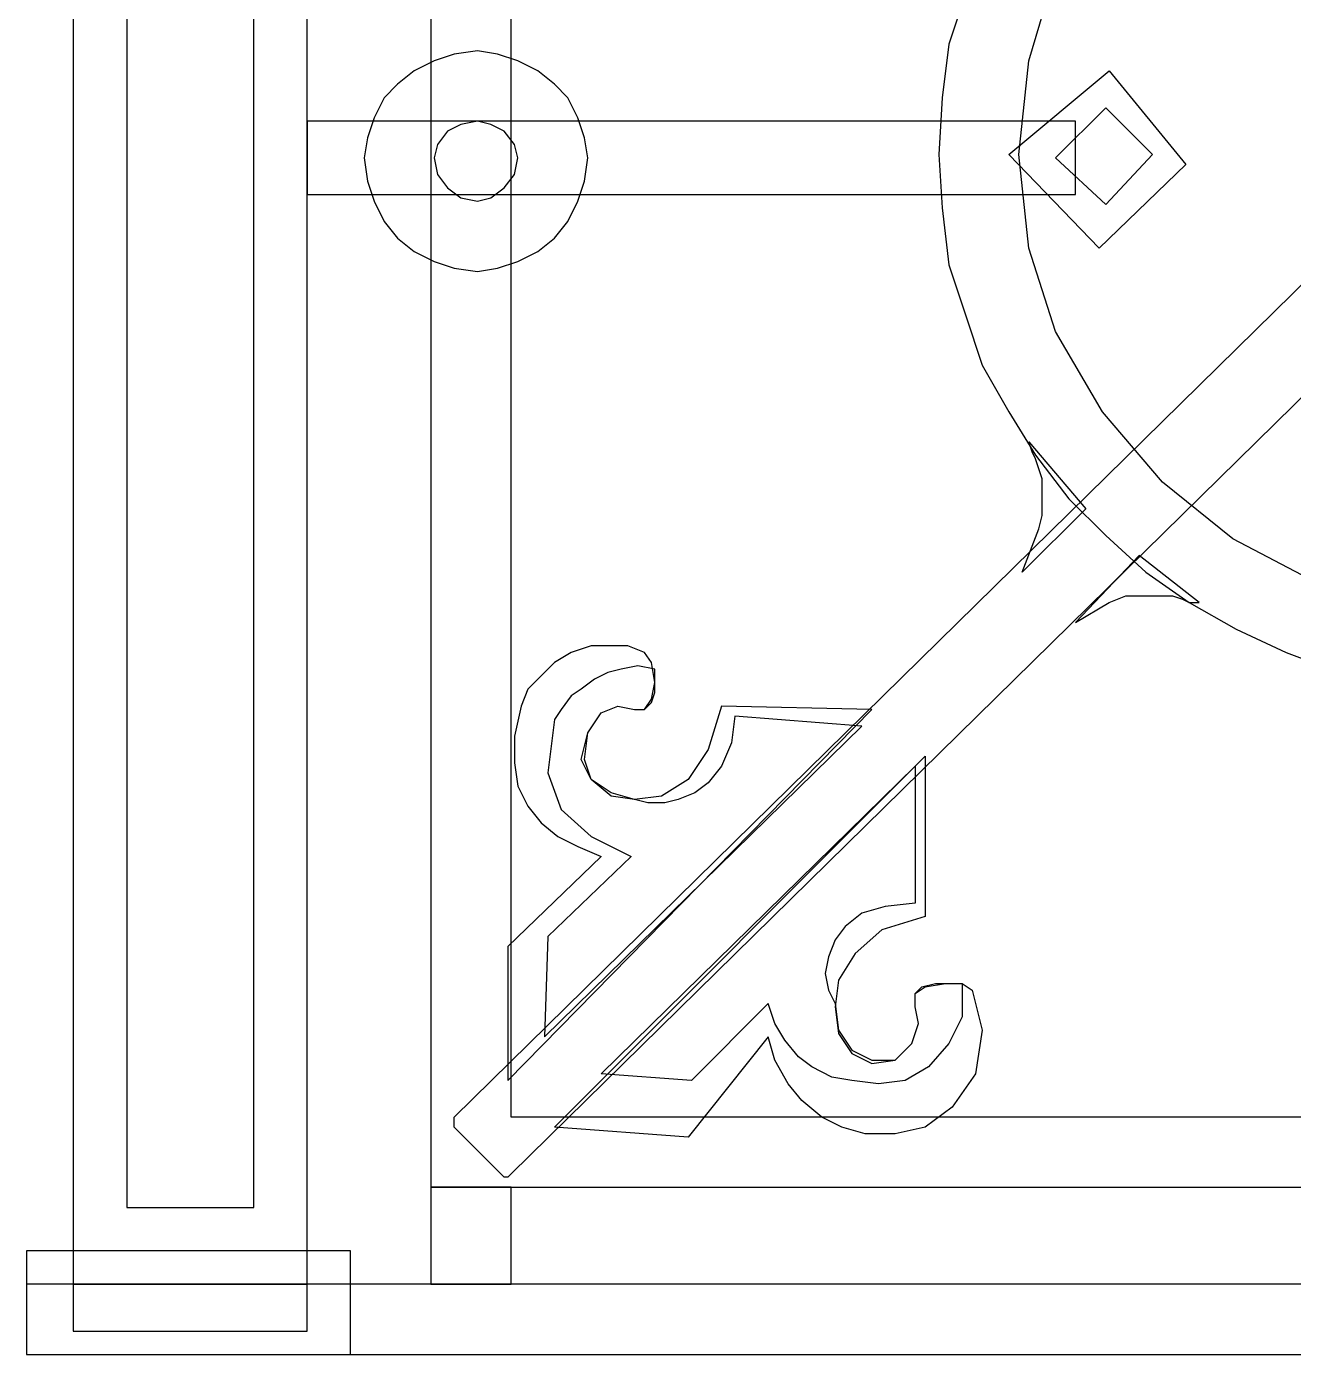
# Model space of a CAD drawing. Header units: centimetres. Extents: x -57 to 52, y -31 to 17.
# Drawn here: x -56.97 to -32.02, y -30.92 to -4.78 of the extents above; entities that cross this region are included whole.
import ezdxf

# ---------------------------------------------------------------- set-up
doc = ezdxf.new("R2010")
doc.units = ezdxf.units.CM
doc.header["$MEASUREMENT"] = 0
doc.layers.add('layer 1', color=7, linetype='Continuous')

msp = doc.modelspace()

# ---------------------------------------------------------------- linework, layer by layer
at = {"layer": 'layer 1', "color": 29}
for points, knots in [([(-56.05102, 14.93916), (-56.05102, 14.93916), (-51.44528, 14.93916), (-51.44528, 14.93916), (-51.44528, 14.93916), (-51.44528, 14.93916), (-51.44528, -29.53912), (-51.44528, -29.53912), (-51.44528, -29.53912), (-51.44528, -29.53912), (-56.05102, -29.53912), (-56.05102, -29.53912), (-56.05102, -29.53912), (-56.05102, -29.53912), (-56.05102, 14.93916), (-56.05102, 14.93916)], [0, 0, 0, 0, 0.25, 0.25, 0.25, 0.25, 0.5, 0.5, 0.5, 0.5, 0.75, 0.75, 0.75, 0.75, 1, 1, 1, 1]), ([(-49.01082, 13.22845), (-49.01082, 13.22845), (-27.89022, 13.22845), (-27.89022, 13.22845), (-27.89022, 13.22845), (-27.89022, 13.22845), (-27.89022, 11.71514), (-27.89022, 11.71514), (-27.89022, 11.71514), (-27.89022, 11.71514), (-47.43171, 11.71514), (-47.43171, 11.71514), (-47.43171, 11.71514), (-47.43171, 11.71514), (-47.43171, -26.24931), (-47.43171, -26.24931), (-47.43171, -26.24931), (-47.43171, -26.24931), (-27.89022, -26.24931), (-27.89022, -26.24931), (-27.89022, -26.24931), (-27.89022, -26.24931), (-27.89022, -27.63103), (-27.89022, -27.63103), (-27.89022, -27.63103), (-27.89022, -27.63103), (-49.01082, -27.63103), (-49.01082, -27.63103), (-49.01082, -27.63103), (-49.01082, -27.63103), (-49.01082, 13.22845), (-49.01082, 13.22845)], [0, 0, 0, 0, 0.125, 0.125, 0.125, 0.125, 0.25, 0.25, 0.25, 0.25, 0.375, 0.375, 0.375, 0.375, 0.5, 0.5, 0.5, 0.5, 0.625, 0.625, 0.625, 0.625, 0.75, 0.75, 0.75, 0.75, 0.875, 0.875, 0.875, 0.875, 1, 1, 1, 1]), ([(-48.55025, 12.10992), (-48.55025, 12.10992), (-47.6291, 13.03106), (-47.6291, 13.03106), (-47.6291, 13.03106), (-47.6291, 13.03106), (-47.5633, 13.09686), (-47.5633, 13.09686), (-47.5633, 13.09686), (-47.5633, 13.09686), (-47.49751, 13.09686), (-47.49751, 13.09686), (-47.49751, 13.09686), (-47.49751, 13.09686), (-47.43171, 13.09686), (-47.43171, 13.09686), (-47.43171, 13.09686), (-47.43171, 13.09686), (-47.43171, 13.03106), (-47.43171, 13.03106), (-47.43171, 13.03106), (-47.43171, 13.03106), (-7.42758, -26.24931), (-7.42758, -26.24931), (-7.42758, -26.24931), (-7.42758, -26.24931), (-7.36178, -26.24931), (-7.36178, -26.24931), (-7.36178, -26.24931), (-7.36178, -26.24931), (-7.29599, -26.3151), (-7.29599, -26.3151), (-7.29599, -26.3151), (-7.29599, -26.3151), (-7.36178, -26.3809), (-7.36178, -26.3809), (-7.36178, -26.3809), (-7.36178, -26.3809), (-7.42758, -26.4467), (-7.42758, -26.4467), (-7.42758, -26.4467), (-7.42758, -26.4467), (-8.34873, -27.36784), (-8.34873, -27.36784), (-8.34873, -27.36784), (-8.34873, -27.36784), (-8.41452, -27.43364), (-8.41452, -27.43364), (-8.41452, -27.43364), (-8.41452, -27.43364), (-8.41452, -27.43364), (-8.41452, -27.43364), (-8.41452, -27.43364), (-8.41452, -27.43364), (-8.48032, -27.36784), (-8.48032, -27.36784), (-8.48032, -27.36784), (-8.48032, -27.36784), (-8.54612, -27.36784), (-8.54612, -27.36784), (-8.54612, -27.36784), (-8.54612, -27.36784), (-48.55025, 11.91253), (-48.55025, 11.91253), (-48.55025, 11.91253), (-48.55025, 11.91253), (-48.55025, 11.91253), (-48.55025, 11.91253), (-48.55025, 11.91253), (-48.55025, 11.91253), (-48.55025, 11.97832), (-48.55025, 11.97832), (-48.55025, 11.97832), (-48.55025, 11.97832), (-48.55025, 12.04412), (-48.55025, 12.04412), (-48.55025, 12.04412), (-48.55025, 12.04412), (-48.55025, 12.10992), (-48.55025, 12.10992)], [0, 0, 0, 0, 0.05, 0.05, 0.05, 0.05, 0.1, 0.1, 0.1, 0.1, 0.15, 0.15, 0.15, 0.15, 0.2, 0.2, 0.2, 0.2, 0.25, 0.25, 0.25, 0.25, 0.3, 0.3, 0.3, 0.3, 0.35, 0.35, 0.35, 0.35, 0.4, 0.4, 0.4, 0.4, 0.45, 0.45, 0.45, 0.45, 0.5, 0.5, 0.5, 0.5, 0.55, 0.55, 0.55, 0.55, 0.6, 0.6, 0.6, 0.6, 0.65, 0.65, 0.65, 0.65, 0.7, 0.7, 0.7, 0.7, 0.75, 0.75, 0.75, 0.75, 0.8, 0.8, 0.8, 0.8, 0.85, 0.85, 0.85, 0.85, 0.9, 0.9, 0.9, 0.9, 0.95, 0.95, 0.95, 0.95, 1, 1, 1, 1]), ([(-7.42758, 12.10992), (-7.42758, 12.10992), (-8.34873, 13.03106), (-8.34873, 13.03106), (-8.34873, 13.03106), (-8.34873, 13.03106), (-8.41452, 13.09686), (-8.41452, 13.09686), (-8.41452, 13.09686), (-8.41452, 13.09686), (-8.41452, 13.09686), (-8.41452, 13.09686), (-8.41452, 13.09686), (-8.41452, 13.09686), (-8.48032, 13.09686), (-8.48032, 13.09686), (-8.48032, 13.09686), (-8.48032, 13.09686), (-8.54612, 13.03106), (-8.54612, 13.03106), (-8.54612, 13.03106), (-8.54612, 13.03106), (-48.55025, -26.24931), (-48.55025, -26.24931), (-48.55025, -26.24931), (-48.55025, -26.24931), (-48.55025, -26.24931), (-48.55025, -26.24931), (-48.55025, -26.24931), (-48.55025, -26.24931), (-48.55025, -26.3151), (-48.55025, -26.3151), (-48.55025, -26.3151), (-48.55025, -26.3151), (-48.55025, -26.3809), (-48.55025, -26.3809), (-48.55025, -26.3809), (-48.55025, -26.3809), (-48.55025, -26.4467), (-48.55025, -26.4467), (-48.55025, -26.4467), (-48.55025, -26.4467), (-47.6291, -27.36784), (-47.6291, -27.36784), (-47.6291, -27.36784), (-47.6291, -27.36784), (-47.5633, -27.43364), (-47.5633, -27.43364), (-47.5633, -27.43364), (-47.5633, -27.43364), (-47.49751, -27.43364), (-47.49751, -27.43364), (-47.49751, -27.43364), (-47.49751, -27.43364), (-47.43171, -27.36784), (-47.43171, -27.36784), (-47.43171, -27.36784), (-47.43171, -27.36784), (-47.43171, -27.36784), (-47.43171, -27.36784), (-47.43171, -27.36784), (-47.43171, -27.36784), (-7.42758, 11.91253), (-7.42758, 11.91253), (-7.42758, 11.91253), (-7.42758, 11.91253), (-7.36178, 11.91253), (-7.36178, 11.91253), (-7.36178, 11.91253), (-7.36178, 11.91253), (-7.29599, 11.97832), (-7.29599, 11.97832), (-7.29599, 11.97832), (-7.29599, 11.97832), (-7.36178, 12.04412), (-7.36178, 12.04412), (-7.36178, 12.04412), (-7.36178, 12.04412), (-7.42758, 12.10992), (-7.42758, 12.10992)], [0, 0, 0, 0, 0.05, 0.05, 0.05, 0.05, 0.1, 0.1, 0.1, 0.1, 0.15, 0.15, 0.15, 0.15, 0.2, 0.2, 0.2, 0.2, 0.25, 0.25, 0.25, 0.25, 0.3, 0.3, 0.3, 0.3, 0.35, 0.35, 0.35, 0.35, 0.4, 0.4, 0.4, 0.4, 0.45, 0.45, 0.45, 0.45, 0.5, 0.5, 0.5, 0.5, 0.55, 0.55, 0.55, 0.55, 0.6, 0.6, 0.6, 0.6, 0.65, 0.65, 0.65, 0.65, 0.7, 0.7, 0.7, 0.7, 0.75, 0.75, 0.75, 0.75, 0.8, 0.8, 0.8, 0.8, 0.85, 0.85, 0.85, 0.85, 0.9, 0.9, 0.9, 0.9, 0.95, 0.95, 0.95, 0.95, 1, 1, 1, 1]), ([(-27.82442, -17.95898), (-27.82442, -17.95898), (-28.94296, -17.89318), (-28.94296, -17.89318), (-28.94296, -17.89318), (-28.94296, -17.89318), (-30.0615, -17.76159), (-30.0615, -17.76159), (-30.0615, -17.76159), (-30.0615, -17.76159), (-31.11424, -17.4984), (-31.11424, -17.4984), (-31.11424, -17.4984), (-31.11424, -17.4984), (-32.16698, -17.10363), (-32.16698, -17.10363), (-32.16698, -17.10363), (-32.16698, -17.10363), (-33.15392, -16.64305), (-33.15392, -16.64305), (-33.15392, -16.64305), (-33.15392, -16.64305), (-34.07507, -16.11668), (-34.07507, -16.11668), (-34.07507, -16.11668), (-34.07507, -16.11668), (-34.93042, -15.52452), (-34.93042, -15.52452), (-34.93042, -15.52452), (-34.93042, -15.52452), (-35.71997, -14.80076), (-35.71997, -14.80076), (-35.71997, -14.80076), (-35.71997, -14.80076), (-36.44373, -14.077), (-36.44373, -14.077), (-36.44373, -14.077), (-36.44373, -14.077), (-37.1017, -13.22165), (-37.1017, -13.22165), (-37.1017, -13.22165), (-37.1017, -13.22165), (-37.62807, -12.36629), (-37.62807, -12.36629), (-37.62807, -12.36629), (-37.62807, -12.36629), (-38.15444, -11.44515), (-38.15444, -11.44515), (-38.15444, -11.44515), (-38.15444, -11.44515), (-38.48342, -10.4582), (-38.48342, -10.4582), (-38.48342, -10.4582), (-38.48342, -10.4582), (-38.8124, -9.47126), (-38.8124, -9.47126), (-38.8124, -9.47126), (-38.8124, -9.47126), (-38.94399, -8.35272), (-38.94399, -8.35272), (-38.94399, -8.35272), (-38.94399, -8.35272), (-39.00979, -7.29998), (-39.00979, -7.29998), (-39.00979, -7.29998), (-39.00979, -7.29998), (-38.94399, -6.18145), (-38.94399, -6.18145), (-38.94399, -6.18145), (-38.94399, -6.18145), (-38.8124, -5.12871), (-38.8124, -5.12871), (-38.8124, -5.12871), (-38.8124, -5.12871), (-38.48342, -4.14176), (-38.48342, -4.14176), (-38.48342, -4.14176), (-38.48342, -4.14176), (-38.15444, -3.15482), (-38.15444, -3.15482), (-38.15444, -3.15482), (-38.15444, -3.15482), (-37.62807, -2.23367), (-37.62807, -2.23367), (-37.62807, -2.23367), (-37.62807, -2.23367), (-37.1017, -1.31252), (-37.1017, -1.31252), (-37.1017, -1.31252), (-37.1017, -1.31252), (-36.44373, -0.52297), (-36.44373, -0.52297), (-36.44373, -0.52297), (-36.44373, -0.52297), (-35.71997, 0.26659), (-35.71997, 0.26659), (-35.71997, 0.26659), (-35.71997, 0.26659), (-34.93042, 0.92455), (-34.93042, 0.92455), (-34.93042, 0.92455), (-34.93042, 0.92455), (-34.07507, 1.51672), (-34.07507, 1.51672), (-34.07507, 1.51672), (-34.07507, 1.51672), (-33.15392, 2.10888), (-33.15392, 2.10888), (-33.15392, 2.10888), (-33.15392, 2.10888), (-32.16698, 2.50366), (-32.16698, 2.50366), (-32.16698, 2.50366), (-32.16698, 2.50366), (-31.11424, 2.89844), (-31.11424, 2.89844), (-31.11424, 2.89844), (-31.11424, 2.89844), (-30.0615, 3.16162), (-30.0615, 3.16162), (-30.0615, 3.16162), (-30.0615, 3.16162), (-28.94296, 3.29322), (-28.94296, 3.29322), (-28.94296, 3.29322), (-28.94296, 3.29322), (-27.82442, 3.35901), (-27.82442, 3.35901), (-27.82442, 3.35901), (-27.82442, 3.35901), (-27.82442, 1.97729), (-27.82442, 1.97729), (-27.82442, 1.97729), (-27.82442, 1.97729), (-29.79831, 1.7799), (-29.79831, 1.7799), (-29.79831, 1.7799), (-29.79831, 1.7799), (-31.57481, 1.25353), (-31.57481, 1.25353), (-31.57481, 1.25353), (-31.57481, 1.25353), (-33.21972, 0.39818), (-33.21972, 0.39818), (-33.21972, 0.39818), (-33.21972, 0.39818), (-34.60144, -0.78615), (-34.60144, -0.78615), (-34.60144, -0.78615), (-34.60144, -0.78615), (-35.78577, -2.16787), (-35.78577, -2.16787), (-35.78577, -2.16787), (-35.78577, -2.16787), (-36.70692, -3.68119), (-36.70692, -3.68119), (-36.70692, -3.68119), (-36.70692, -3.68119), (-37.23329, -5.45769), (-37.23329, -5.45769), (-37.23329, -5.45769), (-37.23329, -5.45769), (-37.43068, -7.29998), (-37.43068, -7.29998), (-37.43068, -7.29998), (-37.43068, -7.29998), (-37.23329, -9.14228), (-37.23329, -9.14228), (-37.23329, -9.14228), (-37.23329, -9.14228), (-36.70692, -10.78718), (-36.70692, -10.78718), (-36.70692, -10.78718), (-36.70692, -10.78718), (-35.78577, -12.36629), (-35.78577, -12.36629), (-35.78577, -12.36629), (-35.78577, -12.36629), (-34.60144, -13.74802), (-34.60144, -13.74802), (-34.60144, -13.74802), (-34.60144, -13.74802), (-33.21972, -14.86655), (-33.21972, -14.86655), (-33.21972, -14.86655), (-33.21972, -14.86655), (-31.57481, -15.7219), (-31.57481, -15.7219), (-31.57481, -15.7219), (-31.57481, -15.7219), (-29.79831, -16.24827), (-29.79831, -16.24827), (-29.79831, -16.24827), (-29.79831, -16.24827), (-27.82442, -16.44566), (-27.82442, -16.44566), (-27.82442, -16.44566), (-27.82442, -16.44566), (-27.82442, -17.95898), (-27.82442, -17.95898)], [0, 0, 0, 0, 0.02, 0.02, 0.02, 0.02, 0.04, 0.04, 0.04, 0.04, 0.06, 0.06, 0.06, 0.06, 0.08, 0.08, 0.08, 0.08, 0.1, 0.1, 0.1, 0.1, 0.12, 0.12, 0.12, 0.12, 0.14, 0.14, 0.14, 0.14, 0.16, 0.16, 0.16, 0.16, 0.18, 0.18, 0.18, 0.18, 0.2, 0.2, 0.2, 0.2, 0.22, 0.22, 0.22, 0.22, 0.24, 0.24, 0.24, 0.24, 0.26, 0.26, 0.26, 0.26, 0.28, 0.28, 0.28, 0.28, 0.3, 0.3, 0.3, 0.3, 0.32, 0.32, 0.32, 0.32, 0.34, 0.34, 0.34, 0.34, 0.36, 0.36, 0.36, 0.36, 0.38, 0.38, 0.38, 0.38, 0.4, 0.4, 0.4, 0.4, 0.42, 0.42, 0.42, 0.42, 0.44, 0.44, 0.44, 0.44, 0.46, 0.46, 0.46, 0.46, 0.48, 0.48, 0.48, 0.48, 0.5, 0.5, 0.5, 0.5, 0.52, 0.52, 0.52, 0.52, 0.54, 0.54, 0.54, 0.54, 0.56, 0.56, 0.56, 0.56, 0.58, 0.58, 0.58, 0.58, 0.6, 0.6, 0.6, 0.6, 0.62, 0.62, 0.62, 0.62, 0.64, 0.64, 0.64, 0.64, 0.66, 0.66, 0.66, 0.66, 0.68, 0.68, 0.68, 0.68, 0.7, 0.7, 0.7, 0.7, 0.72, 0.72, 0.72, 0.72, 0.74, 0.74, 0.74, 0.74, 0.76, 0.76, 0.76, 0.76, 0.78, 0.78, 0.78, 0.78, 0.8, 0.8, 0.8, 0.8, 0.82, 0.82, 0.82, 0.82, 0.84, 0.84, 0.84, 0.84, 0.86, 0.86, 0.86, 0.86, 0.88, 0.88, 0.88, 0.88, 0.9, 0.9, 0.9, 0.9, 0.92, 0.92, 0.92, 0.92, 0.94, 0.94, 0.94, 0.94, 0.96, 0.96, 0.96, 0.96, 0.98, 0.98, 0.98, 0.98, 1, 1, 1, 1]), ([(-48.08967, -5.2603), (-48.08967, -5.2603), (-47.69489, -5.32609), (-47.69489, -5.32609), (-47.69489, -5.32609), (-47.69489, -5.32609), (-47.30012, -5.45769), (-47.30012, -5.45769), (-47.30012, -5.45769), (-47.30012, -5.45769), (-46.90534, -5.65508), (-46.90534, -5.65508), (-46.90534, -5.65508), (-46.90534, -5.65508), (-46.57636, -5.91826), (-46.57636, -5.91826), (-46.57636, -5.91826), (-46.57636, -5.91826), (-46.31317, -6.18145), (-46.31317, -6.18145), (-46.31317, -6.18145), (-46.31317, -6.18145), (-46.11578, -6.57622), (-46.11578, -6.57622), (-46.11578, -6.57622), (-46.11578, -6.57622), (-45.98419, -6.971), (-45.98419, -6.971), (-45.98419, -6.971), (-45.98419, -6.971), (-45.9184, -7.36578), (-45.9184, -7.36578), (-45.9184, -7.36578), (-45.9184, -7.36578), (-45.98419, -7.82635), (-45.98419, -7.82635), (-45.98419, -7.82635), (-45.98419, -7.82635), (-46.11578, -8.22113), (-46.11578, -8.22113), (-46.11578, -8.22113), (-46.11578, -8.22113), (-46.31317, -8.61591), (-46.31317, -8.61591), (-46.31317, -8.61591), (-46.31317, -8.61591), (-46.57636, -8.94489), (-46.57636, -8.94489), (-46.57636, -8.94489), (-46.57636, -8.94489), (-46.90534, -9.20807), (-46.90534, -9.20807), (-46.90534, -9.20807), (-46.90534, -9.20807), (-47.30012, -9.40546), (-47.30012, -9.40546), (-47.30012, -9.40546), (-47.30012, -9.40546), (-47.69489, -9.53706), (-47.69489, -9.53706), (-47.69489, -9.53706), (-47.69489, -9.53706), (-48.08967, -9.60285), (-48.08967, -9.60285), (-48.08967, -9.60285), (-48.08967, -9.60285), (-48.55025, -9.53706), (-48.55025, -9.53706), (-48.55025, -9.53706), (-48.55025, -9.53706), (-48.94502, -9.40546), (-48.94502, -9.40546), (-48.94502, -9.40546), (-48.94502, -9.40546), (-49.3398, -9.20807), (-49.3398, -9.20807), (-49.3398, -9.20807), (-49.3398, -9.20807), (-49.66878, -8.94489), (-49.66878, -8.94489), (-49.66878, -8.94489), (-49.66878, -8.94489), (-49.93197, -8.61591), (-49.93197, -8.61591), (-49.93197, -8.61591), (-49.93197, -8.61591), (-50.12936, -8.22113), (-50.12936, -8.22113), (-50.12936, -8.22113), (-50.12936, -8.22113), (-50.26095, -7.82635), (-50.26095, -7.82635), (-50.26095, -7.82635), (-50.26095, -7.82635), (-50.32675, -7.36578), (-50.32675, -7.36578), (-50.32675, -7.36578), (-50.32675, -7.36578), (-50.26095, -6.971), (-50.26095, -6.971), (-50.26095, -6.971), (-50.26095, -6.971), (-50.12936, -6.57622), (-50.12936, -6.57622), (-50.12936, -6.57622), (-50.12936, -6.57622), (-49.93197, -6.18145), (-49.93197, -6.18145), (-49.93197, -6.18145), (-49.93197, -6.18145), (-49.66878, -5.91826), (-49.66878, -5.91826), (-49.66878, -5.91826), (-49.66878, -5.91826), (-49.3398, -5.65508), (-49.3398, -5.65508), (-49.3398, -5.65508), (-49.3398, -5.65508), (-48.94502, -5.45769), (-48.94502, -5.45769), (-48.94502, -5.45769), (-48.94502, -5.45769), (-48.55025, -5.32609), (-48.55025, -5.32609), (-48.55025, -5.32609), (-48.55025, -5.32609), (-48.08967, -5.2603), (-48.08967, -5.2603)], [0, 0, 0, 0, 0.03125, 0.03125, 0.03125, 0.03125, 0.0625, 0.0625, 0.0625, 0.0625, 0.09375, 0.09375, 0.09375, 0.09375, 0.125, 0.125, 0.125, 0.125, 0.15625, 0.15625, 0.15625, 0.15625, 0.1875, 0.1875, 0.1875, 0.1875, 0.21875, 0.21875, 0.21875, 0.21875, 0.25, 0.25, 0.25, 0.25, 0.28125, 0.28125, 0.28125, 0.28125, 0.3125, 0.3125, 0.3125, 0.3125, 0.34375, 0.34375, 0.34375, 0.34375, 0.375, 0.375, 0.375, 0.375, 0.40625, 0.40625, 0.40625, 0.40625, 0.4375, 0.4375, 0.4375, 0.4375, 0.46875, 0.46875, 0.46875, 0.46875, 0.5, 0.5, 0.5, 0.5, 0.53125, 0.53125, 0.53125, 0.53125, 0.5625, 0.5625, 0.5625, 0.5625, 0.59375, 0.59375, 0.59375, 0.59375, 0.625, 0.625, 0.625, 0.625, 0.65625, 0.65625, 0.65625, 0.65625, 0.6875, 0.6875, 0.6875, 0.6875, 0.71875, 0.71875, 0.71875, 0.71875, 0.75, 0.75, 0.75, 0.75, 0.78125, 0.78125, 0.78125, 0.78125, 0.8125, 0.8125, 0.8125, 0.8125, 0.84375, 0.84375, 0.84375, 0.84375, 0.875, 0.875, 0.875, 0.875, 0.90625, 0.90625, 0.90625, 0.90625, 0.9375, 0.9375, 0.9375, 0.9375, 0.96875, 0.96875, 0.96875, 0.96875, 1, 1, 1, 1]), ([(-35.85157, -9.14228), (-35.85157, -9.14228), (-34.14086, -7.49737), (-34.14086, -7.49737), (-34.14086, -7.49737), (-34.14086, -7.49737), (-35.65418, -5.65508), (-35.65418, -5.65508), (-35.65418, -5.65508), (-35.65418, -5.65508), (-37.62807, -7.29998), (-37.62807, -7.29998), (-37.62807, -7.29998), (-37.62807, -7.29998), (-35.85157, -9.14228), (-35.85157, -9.14228)], [0, 0, 0, 0, 0.25, 0.25, 0.25, 0.25, 0.5, 0.5, 0.5, 0.5, 0.75, 0.75, 0.75, 0.75, 1, 1, 1, 1]), ([(-51.44528, -6.64202), (-51.44528, -6.64202), (-36.31214, -6.64202), (-36.31214, -6.64202), (-36.31214, -6.64202), (-36.31214, -6.64202), (-36.31214, -8.08954), (-36.31214, -8.08954), (-36.31214, -8.08954), (-36.31214, -8.08954), (-51.44528, -8.08954), (-51.44528, -8.08954), (-51.44528, -8.08954), (-51.44528, -8.08954), (-51.44528, -6.64202), (-51.44528, -6.64202)], [0, 0, 0, 0, 0.25, 0.25, 0.25, 0.25, 0.5, 0.5, 0.5, 0.5, 0.75, 0.75, 0.75, 0.75, 1, 1, 1, 1]), ([(-37.36488, -15.52452), (-37.36488, -15.52452), (-36.11475, -14.27439), (-36.11475, -14.27439), (-36.11475, -14.27439), (-36.11475, -14.27439), (-37.23329, -12.95846), (-37.23329, -12.95846), (-37.23329, -12.95846), (-37.23329, -12.95846), (-37.16749, -13.15585), (-37.16749, -13.15585), (-37.16749, -13.15585), (-37.16749, -13.15585), (-37.1017, -13.28744), (-37.1017, -13.28744), (-37.1017, -13.28744), (-37.1017, -13.28744), (-37.0359, -13.48483), (-37.0359, -13.48483), (-37.0359, -13.48483), (-37.0359, -13.48483), (-36.9701, -13.68222), (-36.9701, -13.68222), (-36.9701, -13.68222), (-36.9701, -13.68222), (-36.9701, -13.94541), (-36.9701, -13.94541), (-36.9701, -13.94541), (-36.9701, -13.94541), (-36.9701, -14.14279), (-36.9701, -14.14279), (-36.9701, -14.14279), (-36.9701, -14.14279), (-36.9701, -14.40598), (-36.9701, -14.40598), (-36.9701, -14.40598), (-36.9701, -14.40598), (-37.0359, -14.66916), (-37.0359, -14.66916), (-37.0359, -14.66916), (-37.0359, -14.66916), (-37.36488, -15.52452), (-37.36488, -15.52452)], [0, 0, 0, 0, 0.09090909, 0.09090909, 0.09090909, 0.09090909, 0.18181818, 0.18181818, 0.18181818, 0.18181818, 0.27272727, 0.27272727, 0.27272727, 0.27272727, 0.36363636, 0.36363636, 0.36363636, 0.36363636, 0.45454545, 0.45454545, 0.45454545, 0.45454545, 0.54545455, 0.54545455, 0.54545455, 0.54545455, 0.63636364, 0.63636364, 0.63636364, 0.63636364, 0.72727273, 0.72727273, 0.72727273, 0.72727273, 0.81818182, 0.81818182, 0.81818182, 0.81818182, 0.90909091, 0.90909091, 0.90909091, 0.90909091, 1, 1, 1, 1]), ([(-36.31214, -16.51146), (-36.31214, -16.51146), (-35.06201, -15.19553), (-35.06201, -15.19553), (-35.06201, -15.19553), (-35.06201, -15.19553), (-33.87768, -16.11668), (-33.87768, -16.11668), (-33.87768, -16.11668), (-33.87768, -16.11668), (-34.07507, -16.11668), (-34.07507, -16.11668), (-34.07507, -16.11668), (-34.07507, -16.11668), (-34.20666, -16.05089), (-34.20666, -16.05089), (-34.20666, -16.05089), (-34.20666, -16.05089), (-34.40405, -15.98509), (-34.40405, -15.98509), (-34.40405, -15.98509), (-34.40405, -15.98509), (-34.60144, -15.98509), (-34.60144, -15.98509), (-34.60144, -15.98509), (-34.60144, -15.98509), (-34.86462, -15.98509), (-34.86462, -15.98509), (-34.86462, -15.98509), (-34.86462, -15.98509), (-35.12781, -15.98509), (-35.12781, -15.98509), (-35.12781, -15.98509), (-35.12781, -15.98509), (-35.3252, -15.98509), (-35.3252, -15.98509), (-35.3252, -15.98509), (-35.3252, -15.98509), (-35.65418, -16.11668), (-35.65418, -16.11668), (-35.65418, -16.11668), (-35.65418, -16.11668), (-36.31214, -16.51146), (-36.31214, -16.51146)], [0, 0, 0, 0, 0.09090909, 0.09090909, 0.09090909, 0.09090909, 0.18181818, 0.18181818, 0.18181818, 0.18181818, 0.27272727, 0.27272727, 0.27272727, 0.27272727, 0.36363636, 0.36363636, 0.36363636, 0.36363636, 0.45454545, 0.45454545, 0.45454545, 0.45454545, 0.54545455, 0.54545455, 0.54545455, 0.54545455, 0.63636364, 0.63636364, 0.63636364, 0.63636364, 0.72727273, 0.72727273, 0.72727273, 0.72727273, 0.81818182, 0.81818182, 0.81818182, 0.81818182, 0.90909091, 0.90909091, 0.90909091, 0.90909091, 1, 1, 1, 1]), ([(-47.49751, -25.52555), (-47.49751, -25.52555), (-47.49751, -22.8937), (-47.49751, -22.8937), (-47.49751, -22.8937), (-47.49751, -22.8937), (-45.65521, -21.1172), (-45.65521, -21.1172), (-45.65521, -21.1172), (-45.65521, -21.1172), (-46.11578, -20.91981), (-46.11578, -20.91981), (-46.11578, -20.91981), (-46.11578, -20.91981), (-46.51056, -20.72242), (-46.51056, -20.72242), (-46.51056, -20.72242), (-46.51056, -20.72242), (-46.83954, -20.45924), (-46.83954, -20.45924), (-46.83954, -20.45924), (-46.83954, -20.45924), (-47.10273, -20.13025), (-47.10273, -20.13025), (-47.10273, -20.13025), (-47.10273, -20.13025), (-47.30012, -19.73548), (-47.30012, -19.73548), (-47.30012, -19.73548), (-47.30012, -19.73548), (-47.36591, -19.2749), (-47.36591, -19.2749), (-47.36591, -19.2749), (-47.36591, -19.2749), (-47.36591, -18.74853), (-47.36591, -18.74853), (-47.36591, -18.74853), (-47.36591, -18.74853), (-47.23432, -18.15637), (-47.23432, -18.15637), (-47.23432, -18.15637), (-47.23432, -18.15637), (-47.10273, -17.82738), (-47.10273, -17.82738), (-47.10273, -17.82738), (-47.10273, -17.82738), (-46.83954, -17.5642), (-46.83954, -17.5642), (-46.83954, -17.5642), (-46.83954, -17.5642), (-46.57636, -17.30101), (-46.57636, -17.30101), (-46.57636, -17.30101), (-46.57636, -17.30101), (-46.24738, -17.10363), (-46.24738, -17.10363), (-46.24738, -17.10363), (-46.24738, -17.10363), (-45.8526, -16.97203), (-45.8526, -16.97203), (-45.8526, -16.97203), (-45.8526, -16.97203), (-45.52362, -16.97203), (-45.52362, -16.97203), (-45.52362, -16.97203), (-45.52362, -16.97203), (-45.12884, -16.97203), (-45.12884, -16.97203), (-45.12884, -16.97203), (-45.12884, -16.97203), (-44.79986, -17.10363), (-44.79986, -17.10363), (-44.79986, -17.10363), (-44.79986, -17.10363), (-44.66827, -17.30101), (-44.66827, -17.30101), (-44.66827, -17.30101), (-44.66827, -17.30101), (-44.60247, -17.69579), (-44.60247, -17.69579), (-44.60247, -17.69579), (-44.60247, -17.69579), (-44.66827, -18.02477), (-44.66827, -18.02477), (-44.66827, -18.02477), (-44.66827, -18.02477), (-44.79986, -18.22216), (-44.79986, -18.22216), (-44.79986, -18.22216), (-44.79986, -18.22216), (-44.99725, -18.22216), (-44.99725, -18.22216), (-44.99725, -18.22216), (-44.99725, -18.22216), (-45.32623, -18.15637), (-45.32623, -18.15637), (-45.32623, -18.15637), (-45.32623, -18.15637), (-45.65521, -18.28796), (-45.65521, -18.28796), (-45.65521, -18.28796), (-45.65521, -18.28796), (-45.9184, -18.68274), (-45.9184, -18.68274), (-45.9184, -18.68274), (-45.9184, -18.68274), (-45.98419, -19.20911), (-45.98419, -19.20911), (-45.98419, -19.20911), (-45.98419, -19.20911), (-45.8526, -19.60388), (-45.8526, -19.60388), (-45.8526, -19.60388), (-45.8526, -19.60388), (-45.45782, -19.93287), (-45.45782, -19.93287), (-45.45782, -19.93287), (-45.45782, -19.93287), (-44.99725, -19.99866), (-44.99725, -19.99866), (-44.99725, -19.99866), (-44.99725, -19.99866), (-44.47088, -19.93287), (-44.47088, -19.93287), (-44.47088, -19.93287), (-44.47088, -19.93287), (-43.94451, -19.60388), (-43.94451, -19.60388), (-43.94451, -19.60388), (-43.94451, -19.60388), (-43.54973, -19.01172), (-43.54973, -19.01172), (-43.54973, -19.01172), (-43.54973, -19.01172), (-43.28654, -18.15637), (-43.28654, -18.15637), (-43.28654, -18.15637), (-43.28654, -18.15637), (-40.32571, -18.22216), (-40.32571, -18.22216), (-40.32571, -18.22216), (-40.32571, -18.22216), (-47.49751, -25.52555), (-47.49751, -25.52555)], [0, 0, 0, 0, 0.02777778, 0.02777778, 0.02777778, 0.02777778, 0.05555556, 0.05555556, 0.05555556, 0.05555556, 0.08333333, 0.08333333, 0.08333333, 0.08333333, 0.11111111, 0.11111111, 0.11111111, 0.11111111, 0.13888889, 0.13888889, 0.13888889, 0.13888889, 0.16666667, 0.16666667, 0.16666667, 0.16666667, 0.19444444, 0.19444444, 0.19444444, 0.19444444, 0.22222222, 0.22222222, 0.22222222, 0.22222222, 0.25, 0.25, 0.25, 0.25, 0.27777778, 0.27777778, 0.27777778, 0.27777778, 0.30555556, 0.30555556, 0.30555556, 0.30555556, 0.33333333, 0.33333333, 0.33333333, 0.33333333, 0.36111111, 0.36111111, 0.36111111, 0.36111111, 0.38888889, 0.38888889, 0.38888889, 0.38888889, 0.41666667, 0.41666667, 0.41666667, 0.41666667, 0.44444444, 0.44444444, 0.44444444, 0.44444444, 0.47222222, 0.47222222, 0.47222222, 0.47222222, 0.5, 0.5, 0.5, 0.5, 0.52777778, 0.52777778, 0.52777778, 0.52777778, 0.55555556, 0.55555556, 0.55555556, 0.55555556, 0.58333333, 0.58333333, 0.58333333, 0.58333333, 0.61111111, 0.61111111, 0.61111111, 0.61111111, 0.63888889, 0.63888889, 0.63888889, 0.63888889, 0.66666667, 0.66666667, 0.66666667, 0.66666667, 0.69444444, 0.69444444, 0.69444444, 0.69444444, 0.72222222, 0.72222222, 0.72222222, 0.72222222, 0.75, 0.75, 0.75, 0.75, 0.77777778, 0.77777778, 0.77777778, 0.77777778, 0.80555556, 0.80555556, 0.80555556, 0.80555556, 0.83333333, 0.83333333, 0.83333333, 0.83333333, 0.86111111, 0.86111111, 0.86111111, 0.86111111, 0.88888889, 0.88888889, 0.88888889, 0.88888889, 0.91666667, 0.91666667, 0.91666667, 0.91666667, 0.94444444, 0.94444444, 0.94444444, 0.94444444, 0.97222222, 0.97222222, 0.97222222, 0.97222222, 1, 1, 1, 1]), ([(-46.57636, -26.4467), (-46.57636, -26.4467), (-43.94451, -26.64408), (-43.94451, -26.64408), (-43.94451, -26.64408), (-43.94451, -26.64408), (-42.3654, -24.6702), (-42.3654, -24.6702), (-42.3654, -24.6702), (-42.3654, -24.6702), (-42.2338, -25.13077), (-42.2338, -25.13077), (-42.2338, -25.13077), (-42.2338, -25.13077), (-41.97062, -25.59134), (-41.97062, -25.59134), (-41.97062, -25.59134), (-41.97062, -25.59134), (-41.70743, -25.92033), (-41.70743, -25.92033), (-41.70743, -25.92033), (-41.70743, -25.92033), (-41.31266, -26.24931), (-41.31266, -26.24931), (-41.31266, -26.24931), (-41.31266, -26.24931), (-40.91788, -26.4467), (-40.91788, -26.4467), (-40.91788, -26.4467), (-40.91788, -26.4467), (-40.45731, -26.57829), (-40.45731, -26.57829), (-40.45731, -26.57829), (-40.45731, -26.57829), (-39.86514, -26.57829), (-39.86514, -26.57829), (-39.86514, -26.57829), (-39.86514, -26.57829), (-39.27297, -26.4467), (-39.27297, -26.4467), (-39.27297, -26.4467), (-39.27297, -26.4467), (-38.7466, -26.05192), (-38.7466, -26.05192), (-38.7466, -26.05192), (-38.7466, -26.05192), (-38.28603, -25.39396), (-38.28603, -25.39396), (-38.28603, -25.39396), (-38.28603, -25.39396), (-38.15444, -24.5386), (-38.15444, -24.5386), (-38.15444, -24.5386), (-38.15444, -24.5386), (-38.35183, -23.74905), (-38.35183, -23.74905), (-38.35183, -23.74905), (-38.35183, -23.74905), (-38.54921, -23.61746), (-38.54921, -23.61746), (-38.54921, -23.61746), (-38.54921, -23.61746), (-38.8782, -23.61746), (-38.8782, -23.61746), (-38.8782, -23.61746), (-38.8782, -23.61746), (-39.27297, -23.68325), (-39.27297, -23.68325), (-39.27297, -23.68325), (-39.27297, -23.68325), (-39.47036, -23.81484), (-39.47036, -23.81484), (-39.47036, -23.81484), (-39.47036, -23.81484), (-39.47036, -24.07803), (-39.47036, -24.07803), (-39.47036, -24.07803), (-39.47036, -24.07803), (-39.40457, -24.40701), (-39.40457, -24.40701), (-39.40457, -24.40701), (-39.40457, -24.40701), (-39.53616, -24.80179), (-39.53616, -24.80179), (-39.53616, -24.80179), (-39.53616, -24.80179), (-39.86514, -25.13077), (-39.86514, -25.13077), (-39.86514, -25.13077), (-39.86514, -25.13077), (-40.32571, -25.19657), (-40.32571, -25.19657), (-40.32571, -25.19657), (-40.32571, -25.19657), (-40.72049, -24.99918), (-40.72049, -24.99918), (-40.72049, -24.99918), (-40.72049, -24.99918), (-40.98368, -24.6044), (-40.98368, -24.6044), (-40.98368, -24.6044), (-40.98368, -24.6044), (-41.04947, -24.07803), (-41.04947, -24.07803), (-41.04947, -24.07803), (-41.04947, -24.07803), (-40.98368, -23.55166), (-40.98368, -23.55166), (-40.98368, -23.55166), (-40.98368, -23.55166), (-40.65469, -23.02529), (-40.65469, -23.02529), (-40.65469, -23.02529), (-40.65469, -23.02529), (-40.12832, -22.56472), (-40.12832, -22.56472), (-40.12832, -22.56472), (-40.12832, -22.56472), (-39.27297, -22.30153), (-39.27297, -22.30153), (-39.27297, -22.30153), (-39.27297, -22.30153), (-39.27297, -19.14331), (-39.27297, -19.14331), (-39.27297, -19.14331), (-39.27297, -19.14331), (-46.57636, -26.4467), (-46.57636, -26.4467)], [0, 0, 0, 0, 0.03125, 0.03125, 0.03125, 0.03125, 0.0625, 0.0625, 0.0625, 0.0625, 0.09375, 0.09375, 0.09375, 0.09375, 0.125, 0.125, 0.125, 0.125, 0.15625, 0.15625, 0.15625, 0.15625, 0.1875, 0.1875, 0.1875, 0.1875, 0.21875, 0.21875, 0.21875, 0.21875, 0.25, 0.25, 0.25, 0.25, 0.28125, 0.28125, 0.28125, 0.28125, 0.3125, 0.3125, 0.3125, 0.3125, 0.34375, 0.34375, 0.34375, 0.34375, 0.375, 0.375, 0.375, 0.375, 0.40625, 0.40625, 0.40625, 0.40625, 0.4375, 0.4375, 0.4375, 0.4375, 0.46875, 0.46875, 0.46875, 0.46875, 0.5, 0.5, 0.5, 0.5, 0.53125, 0.53125, 0.53125, 0.53125, 0.5625, 0.5625, 0.5625, 0.5625, 0.59375, 0.59375, 0.59375, 0.59375, 0.625, 0.625, 0.625, 0.625, 0.65625, 0.65625, 0.65625, 0.65625, 0.6875, 0.6875, 0.6875, 0.6875, 0.71875, 0.71875, 0.71875, 0.71875, 0.75, 0.75, 0.75, 0.75, 0.78125, 0.78125, 0.78125, 0.78125, 0.8125, 0.8125, 0.8125, 0.8125, 0.84375, 0.84375, 0.84375, 0.84375, 0.875, 0.875, 0.875, 0.875, 0.90625, 0.90625, 0.90625, 0.90625, 0.9375, 0.9375, 0.9375, 0.9375, 0.96875, 0.96875, 0.96875, 0.96875, 1, 1, 1, 1]), ([(-49.01082, -27.63103), (-49.01082, -27.63103), (-47.43171, -27.63103), (-47.43171, -27.63103), (-47.43171, -27.63103), (-47.43171, -27.63103), (-47.43171, -29.53912), (-47.43171, -29.53912), (-47.43171, -29.53912), (-47.43171, -29.53912), (-49.01082, -29.53912), (-49.01082, -29.53912), (-49.01082, -29.53912), (-49.01082, -29.53912), (-49.01082, -27.63103), (-49.01082, -27.63103)], [0, 0, 0, 0, 0.25, 0.25, 0.25, 0.25, 0.5, 0.5, 0.5, 0.5, 0.75, 0.75, 0.75, 0.75, 1, 1, 1, 1]), ([(-56.97217, -29.53912), (-56.97217, -29.53912), (52.31543, -29.53912), (52.31543, -29.53912), (52.31543, -29.53912), (52.31543, -29.53912), (52.31543, -30.92084), (52.31543, -30.92084), (52.31543, -30.92084), (52.31543, -30.92084), (-56.97217, -30.92084), (-56.97217, -30.92084), (-56.97217, -30.92084), (-56.97217, -30.92084), (-56.97217, -29.53912), (-56.97217, -29.53912)], [0, 0, 0, 0, 0.25, 0.25, 0.25, 0.25, 0.5, 0.5, 0.5, 0.5, 0.75, 0.75, 0.75, 0.75, 1, 1, 1, 1])]:
    msp.add_open_spline(points, degree=3, knots=knots, dxfattribs=at)
at = {"layer": 'layer 1', "color": 44}
for points, knots in [([(-54.99828, 13.36004), (-54.99828, 13.36004), (-52.49802, 13.36004), (-52.49802, 13.36004), (-52.49802, 13.36004), (-52.49802, 13.36004), (-52.49802, -28.02581), (-52.49802, -28.02581), (-52.49802, -28.02581), (-52.49802, -28.02581), (-54.99828, -28.02581), (-54.99828, -28.02581), (-54.99828, -28.02581), (-54.99828, -28.02581), (-54.99828, 13.36004), (-54.99828, 13.36004)], [0, 0, 0, 0, 0.25, 0.25, 0.25, 0.25, 0.5, 0.5, 0.5, 0.5, 0.75, 0.75, 0.75, 0.75, 1, 1, 1, 1]), ([(-35.71997, -8.28693), (-35.71997, -8.28693), (-34.79883, -7.29998), (-34.79883, -7.29998), (-34.79883, -7.29998), (-34.79883, -7.29998), (-35.71997, -6.37883), (-35.71997, -6.37883), (-35.71997, -6.37883), (-35.71997, -6.37883), (-36.70692, -7.36578), (-36.70692, -7.36578), (-36.70692, -7.36578), (-36.70692, -7.36578), (-35.71997, -8.28693), (-35.71997, -8.28693)], [0, 0, 0, 0, 0.25, 0.25, 0.25, 0.25, 0.5, 0.5, 0.5, 0.5, 0.75, 0.75, 0.75, 0.75, 1, 1, 1, 1]), ([(-48.08967, -6.64202), (-48.08967, -6.64202), (-47.82649, -6.70782), (-47.82649, -6.70782), (-47.82649, -6.70782), (-47.82649, -6.70782), (-47.5633, -6.83941), (-47.5633, -6.83941), (-47.5633, -6.83941), (-47.5633, -6.83941), (-47.36591, -7.10259), (-47.36591, -7.10259), (-47.36591, -7.10259), (-47.36591, -7.10259), (-47.30012, -7.36578), (-47.30012, -7.36578), (-47.30012, -7.36578), (-47.30012, -7.36578), (-47.36591, -7.69476), (-47.36591, -7.69476), (-47.36591, -7.69476), (-47.36591, -7.69476), (-47.5633, -7.95795), (-47.5633, -7.95795), (-47.5633, -7.95795), (-47.5633, -7.95795), (-47.82649, -8.15533), (-47.82649, -8.15533), (-47.82649, -8.15533), (-47.82649, -8.15533), (-48.08967, -8.22113), (-48.08967, -8.22113), (-48.08967, -8.22113), (-48.08967, -8.22113), (-48.41865, -8.15533), (-48.41865, -8.15533), (-48.41865, -8.15533), (-48.41865, -8.15533), (-48.68184, -7.95795), (-48.68184, -7.95795), (-48.68184, -7.95795), (-48.68184, -7.95795), (-48.87923, -7.69476), (-48.87923, -7.69476), (-48.87923, -7.69476), (-48.87923, -7.69476), (-48.94502, -7.36578), (-48.94502, -7.36578), (-48.94502, -7.36578), (-48.94502, -7.36578), (-48.87923, -7.10259), (-48.87923, -7.10259), (-48.87923, -7.10259), (-48.87923, -7.10259), (-48.68184, -6.83941), (-48.68184, -6.83941), (-48.68184, -6.83941), (-48.68184, -6.83941), (-48.41865, -6.70782), (-48.41865, -6.70782), (-48.41865, -6.70782), (-48.41865, -6.70782), (-48.08967, -6.64202), (-48.08967, -6.64202)], [0, 0, 0, 0, 0.0625, 0.0625, 0.0625, 0.0625, 0.125, 0.125, 0.125, 0.125, 0.1875, 0.1875, 0.1875, 0.1875, 0.25, 0.25, 0.25, 0.25, 0.3125, 0.3125, 0.3125, 0.3125, 0.375, 0.375, 0.375, 0.375, 0.4375, 0.4375, 0.4375, 0.4375, 0.5, 0.5, 0.5, 0.5, 0.5625, 0.5625, 0.5625, 0.5625, 0.625, 0.625, 0.625, 0.625, 0.6875, 0.6875, 0.6875, 0.6875, 0.75, 0.75, 0.75, 0.75, 0.8125, 0.8125, 0.8125, 0.8125, 0.875, 0.875, 0.875, 0.875, 0.9375, 0.9375, 0.9375, 0.9375, 1, 1, 1, 1]), ([(-46.77375, -24.6702), (-46.77375, -24.6702), (-46.70795, -22.69631), (-46.70795, -22.69631), (-46.70795, -22.69631), (-46.70795, -22.69631), (-45.06304, -21.1172), (-45.06304, -21.1172), (-45.06304, -21.1172), (-45.06304, -21.1172), (-45.8526, -20.72242), (-45.8526, -20.72242), (-45.8526, -20.72242), (-45.8526, -20.72242), (-46.44477, -20.19605), (-46.44477, -20.19605), (-46.44477, -20.19605), (-46.44477, -20.19605), (-46.70795, -19.47229), (-46.70795, -19.47229), (-46.70795, -19.47229), (-46.70795, -19.47229), (-46.57636, -18.41955), (-46.57636, -18.41955), (-46.57636, -18.41955), (-46.57636, -18.41955), (-46.44477, -18.22216), (-46.44477, -18.22216), (-46.44477, -18.22216), (-46.44477, -18.22216), (-46.24738, -17.95898), (-46.24738, -17.95898), (-46.24738, -17.95898), (-46.24738, -17.95898), (-46.04999, -17.82738), (-46.04999, -17.82738), (-46.04999, -17.82738), (-46.04999, -17.82738), (-45.7868, -17.63), (-45.7868, -17.63), (-45.7868, -17.63), (-45.7868, -17.63), (-45.52362, -17.4984), (-45.52362, -17.4984), (-45.52362, -17.4984), (-45.52362, -17.4984), (-45.26043, -17.43261), (-45.26043, -17.43261), (-45.26043, -17.43261), (-45.26043, -17.43261), (-44.93145, -17.36681), (-44.93145, -17.36681), (-44.93145, -17.36681), (-44.93145, -17.36681), (-44.60247, -17.43261), (-44.60247, -17.43261), (-44.60247, -17.43261), (-44.60247, -17.43261), (-44.60247, -17.69579), (-44.60247, -17.69579), (-44.60247, -17.69579), (-44.60247, -17.69579), (-44.60247, -17.89318), (-44.60247, -17.89318), (-44.60247, -17.89318), (-44.60247, -17.89318), (-44.66827, -18.09057), (-44.66827, -18.09057), (-44.66827, -18.09057), (-44.66827, -18.09057), (-44.79986, -18.22216), (-44.79986, -18.22216), (-44.79986, -18.22216), (-44.79986, -18.22216), (-44.99725, -18.22216), (-44.99725, -18.22216), (-44.99725, -18.22216), (-44.99725, -18.22216), (-45.32623, -18.15637), (-45.32623, -18.15637), (-45.32623, -18.15637), (-45.32623, -18.15637), (-45.65521, -18.28796), (-45.65521, -18.28796), (-45.65521, -18.28796), (-45.65521, -18.28796), (-45.9184, -18.68274), (-45.9184, -18.68274), (-45.9184, -18.68274), (-45.9184, -18.68274), (-46.04999, -19.20911), (-46.04999, -19.20911), (-46.04999, -19.20911), (-46.04999, -19.20911), (-45.8526, -19.60388), (-45.8526, -19.60388), (-45.8526, -19.60388), (-45.8526, -19.60388), (-45.45782, -19.86707), (-45.45782, -19.86707), (-45.45782, -19.86707), (-45.45782, -19.86707), (-44.99725, -19.99866), (-44.99725, -19.99866), (-44.99725, -19.99866), (-44.99725, -19.99866), (-44.73406, -20.06446), (-44.73406, -20.06446), (-44.73406, -20.06446), (-44.73406, -20.06446), (-44.40508, -20.06446), (-44.40508, -20.06446), (-44.40508, -20.06446), (-44.40508, -20.06446), (-44.1419, -19.99866), (-44.1419, -19.99866), (-44.1419, -19.99866), (-44.1419, -19.99866), (-43.81292, -19.86707), (-43.81292, -19.86707), (-43.81292, -19.86707), (-43.81292, -19.86707), (-43.54973, -19.66968), (-43.54973, -19.66968), (-43.54973, -19.66968), (-43.54973, -19.66968), (-43.28654, -19.3407), (-43.28654, -19.3407), (-43.28654, -19.3407), (-43.28654, -19.3407), (-43.08916, -18.88012), (-43.08916, -18.88012), (-43.08916, -18.88012), (-43.08916, -18.88012), (-43.02336, -18.35375), (-43.02336, -18.35375), (-43.02336, -18.35375), (-43.02336, -18.35375), (-40.5231, -18.55114), (-40.5231, -18.55114), (-40.5231, -18.55114), (-40.5231, -18.55114), (-46.77375, -24.6702), (-46.77375, -24.6702)], [0, 0, 0, 0, 0.02777778, 0.02777778, 0.02777778, 0.02777778, 0.05555556, 0.05555556, 0.05555556, 0.05555556, 0.08333333, 0.08333333, 0.08333333, 0.08333333, 0.11111111, 0.11111111, 0.11111111, 0.11111111, 0.13888889, 0.13888889, 0.13888889, 0.13888889, 0.16666667, 0.16666667, 0.16666667, 0.16666667, 0.19444444, 0.19444444, 0.19444444, 0.19444444, 0.22222222, 0.22222222, 0.22222222, 0.22222222, 0.25, 0.25, 0.25, 0.25, 0.27777778, 0.27777778, 0.27777778, 0.27777778, 0.30555556, 0.30555556, 0.30555556, 0.30555556, 0.33333333, 0.33333333, 0.33333333, 0.33333333, 0.36111111, 0.36111111, 0.36111111, 0.36111111, 0.38888889, 0.38888889, 0.38888889, 0.38888889, 0.41666667, 0.41666667, 0.41666667, 0.41666667, 0.44444444, 0.44444444, 0.44444444, 0.44444444, 0.47222222, 0.47222222, 0.47222222, 0.47222222, 0.5, 0.5, 0.5, 0.5, 0.52777778, 0.52777778, 0.52777778, 0.52777778, 0.55555556, 0.55555556, 0.55555556, 0.55555556, 0.58333333, 0.58333333, 0.58333333, 0.58333333, 0.61111111, 0.61111111, 0.61111111, 0.61111111, 0.63888889, 0.63888889, 0.63888889, 0.63888889, 0.66666667, 0.66666667, 0.66666667, 0.66666667, 0.69444444, 0.69444444, 0.69444444, 0.69444444, 0.72222222, 0.72222222, 0.72222222, 0.72222222, 0.75, 0.75, 0.75, 0.75, 0.77777778, 0.77777778, 0.77777778, 0.77777778, 0.80555556, 0.80555556, 0.80555556, 0.80555556, 0.83333333, 0.83333333, 0.83333333, 0.83333333, 0.86111111, 0.86111111, 0.86111111, 0.86111111, 0.88888889, 0.88888889, 0.88888889, 0.88888889, 0.91666667, 0.91666667, 0.91666667, 0.91666667, 0.94444444, 0.94444444, 0.94444444, 0.94444444, 0.97222222, 0.97222222, 0.97222222, 0.97222222, 1, 1, 1, 1]), ([(-45.65521, -25.39396), (-45.65521, -25.39396), (-43.87871, -25.52555), (-43.87871, -25.52555), (-43.87871, -25.52555), (-43.87871, -25.52555), (-42.3654, -24.01223), (-42.3654, -24.01223), (-42.3654, -24.01223), (-42.3654, -24.01223), (-42.2338, -24.40701), (-42.2338, -24.40701), (-42.2338, -24.40701), (-42.2338, -24.40701), (-42.03642, -24.73599), (-42.03642, -24.73599), (-42.03642, -24.73599), (-42.03642, -24.73599), (-41.77323, -25.06497), (-41.77323, -25.06497), (-41.77323, -25.06497), (-41.77323, -25.06497), (-41.51005, -25.26236), (-41.51005, -25.26236), (-41.51005, -25.26236), (-41.51005, -25.26236), (-41.11527, -25.45975), (-41.11527, -25.45975), (-41.11527, -25.45975), (-41.11527, -25.45975), (-40.72049, -25.52555), (-40.72049, -25.52555), (-40.72049, -25.52555), (-40.72049, -25.52555), (-40.19412, -25.59134), (-40.19412, -25.59134), (-40.19412, -25.59134), (-40.19412, -25.59134), (-39.66775, -25.52555), (-39.66775, -25.52555), (-39.66775, -25.52555), (-39.66775, -25.52555), (-39.20718, -25.26236), (-39.20718, -25.26236), (-39.20718, -25.26236), (-39.20718, -25.26236), (-38.8124, -24.80179), (-38.8124, -24.80179), (-38.8124, -24.80179), (-38.8124, -24.80179), (-38.54921, -24.27542), (-38.54921, -24.27542), (-38.54921, -24.27542), (-38.54921, -24.27542), (-38.54921, -23.61746), (-38.54921, -23.61746), (-38.54921, -23.61746), (-38.54921, -23.61746), (-38.8124, -23.61746), (-38.8124, -23.61746), (-38.8124, -23.61746), (-38.8124, -23.61746), (-39.07558, -23.61746), (-39.07558, -23.61746), (-39.07558, -23.61746), (-39.07558, -23.61746), (-39.33877, -23.68325), (-39.33877, -23.68325), (-39.33877, -23.68325), (-39.33877, -23.68325), (-39.47036, -23.81484), (-39.47036, -23.81484), (-39.47036, -23.81484), (-39.47036, -23.81484), (-39.47036, -24.07803), (-39.47036, -24.07803), (-39.47036, -24.07803), (-39.47036, -24.07803), (-39.40457, -24.40701), (-39.40457, -24.40701), (-39.40457, -24.40701), (-39.40457, -24.40701), (-39.53616, -24.80179), (-39.53616, -24.80179), (-39.53616, -24.80179), (-39.53616, -24.80179), (-39.86514, -25.13077), (-39.86514, -25.13077), (-39.86514, -25.13077), (-39.86514, -25.13077), (-40.32571, -25.13077), (-40.32571, -25.13077), (-40.32571, -25.13077), (-40.32571, -25.13077), (-40.72049, -24.93338), (-40.72049, -24.93338), (-40.72049, -24.93338), (-40.72049, -24.93338), (-40.98368, -24.5386), (-40.98368, -24.5386), (-40.98368, -24.5386), (-40.98368, -24.5386), (-41.04947, -24.01223), (-41.04947, -24.01223), (-41.04947, -24.01223), (-41.04947, -24.01223), (-41.18106, -23.74905), (-41.18106, -23.74905), (-41.18106, -23.74905), (-41.18106, -23.74905), (-41.24686, -23.42007), (-41.24686, -23.42007), (-41.24686, -23.42007), (-41.24686, -23.42007), (-41.18106, -23.09109), (-41.18106, -23.09109), (-41.18106, -23.09109), (-41.18106, -23.09109), (-41.04947, -22.7621), (-41.04947, -22.7621), (-41.04947, -22.7621), (-41.04947, -22.7621), (-40.85208, -22.49892), (-40.85208, -22.49892), (-40.85208, -22.49892), (-40.85208, -22.49892), (-40.5231, -22.23573), (-40.5231, -22.23573), (-40.5231, -22.23573), (-40.5231, -22.23573), (-40.06253, -22.10414), (-40.06253, -22.10414), (-40.06253, -22.10414), (-40.06253, -22.10414), (-39.47036, -22.03835), (-39.47036, -22.03835), (-39.47036, -22.03835), (-39.47036, -22.03835), (-39.47036, -19.3407), (-39.47036, -19.3407), (-39.47036, -19.3407), (-39.47036, -19.3407), (-45.65521, -25.39396), (-45.65521, -25.39396)], [0, 0, 0, 0, 0.02777778, 0.02777778, 0.02777778, 0.02777778, 0.05555556, 0.05555556, 0.05555556, 0.05555556, 0.08333333, 0.08333333, 0.08333333, 0.08333333, 0.11111111, 0.11111111, 0.11111111, 0.11111111, 0.13888889, 0.13888889, 0.13888889, 0.13888889, 0.16666667, 0.16666667, 0.16666667, 0.16666667, 0.19444444, 0.19444444, 0.19444444, 0.19444444, 0.22222222, 0.22222222, 0.22222222, 0.22222222, 0.25, 0.25, 0.25, 0.25, 0.27777778, 0.27777778, 0.27777778, 0.27777778, 0.30555556, 0.30555556, 0.30555556, 0.30555556, 0.33333333, 0.33333333, 0.33333333, 0.33333333, 0.36111111, 0.36111111, 0.36111111, 0.36111111, 0.38888889, 0.38888889, 0.38888889, 0.38888889, 0.41666667, 0.41666667, 0.41666667, 0.41666667, 0.44444444, 0.44444444, 0.44444444, 0.44444444, 0.47222222, 0.47222222, 0.47222222, 0.47222222, 0.5, 0.5, 0.5, 0.5, 0.52777778, 0.52777778, 0.52777778, 0.52777778, 0.55555556, 0.55555556, 0.55555556, 0.55555556, 0.58333333, 0.58333333, 0.58333333, 0.58333333, 0.61111111, 0.61111111, 0.61111111, 0.61111111, 0.63888889, 0.63888889, 0.63888889, 0.63888889, 0.66666667, 0.66666667, 0.66666667, 0.66666667, 0.69444444, 0.69444444, 0.69444444, 0.69444444, 0.72222222, 0.72222222, 0.72222222, 0.72222222, 0.75, 0.75, 0.75, 0.75, 0.77777778, 0.77777778, 0.77777778, 0.77777778, 0.80555556, 0.80555556, 0.80555556, 0.80555556, 0.83333333, 0.83333333, 0.83333333, 0.83333333, 0.86111111, 0.86111111, 0.86111111, 0.86111111, 0.88888889, 0.88888889, 0.88888889, 0.88888889, 0.91666667, 0.91666667, 0.91666667, 0.91666667, 0.94444444, 0.94444444, 0.94444444, 0.94444444, 0.97222222, 0.97222222, 0.97222222, 0.97222222, 1, 1, 1, 1]), ([(-56.97217, -28.88116), (-56.97217, -28.88116), (-50.58993, -28.88116), (-50.58993, -28.88116), (-50.58993, -28.88116), (-50.58993, -28.88116), (-50.58993, -30.92084), (-50.58993, -30.92084), (-50.58993, -30.92084), (-50.58993, -30.92084), (-56.97217, -30.92084), (-56.97217, -30.92084), (-56.97217, -30.92084), (-56.97217, -30.92084), (-56.97217, -28.88116), (-56.97217, -28.88116)], [0, 0, 0, 0, 0.25, 0.25, 0.25, 0.25, 0.5, 0.5, 0.5, 0.5, 0.75, 0.75, 0.75, 0.75, 1, 1, 1, 1])]:
    msp.add_open_spline(points, degree=3, knots=knots, dxfattribs=at)
at = {"layer": 'layer 1', "color": 42}
msp.add_open_spline([(-56.05102, -29.53912), (-56.05102, -29.53912), (-51.44528, -29.53912), (-51.44528, -29.53912), (-51.44528, -29.53912), (-51.44528, -29.53912), (-51.44528, -30.46027), (-51.44528, -30.46027), (-51.44528, -30.46027), (-51.44528, -30.46027), (-56.05102, -30.46027), (-56.05102, -30.46027), (-56.05102, -30.46027), (-56.05102, -30.46027), (-56.05102, -29.53912), (-56.05102, -29.53912)], degree=3, knots=[0, 0, 0, 0, 0.25, 0.25, 0.25, 0.25, 0.5, 0.5, 0.5, 0.5, 0.75, 0.75, 0.75, 0.75, 1, 1, 1, 1], dxfattribs=at)

doc.saveas('drawing.dxf')
